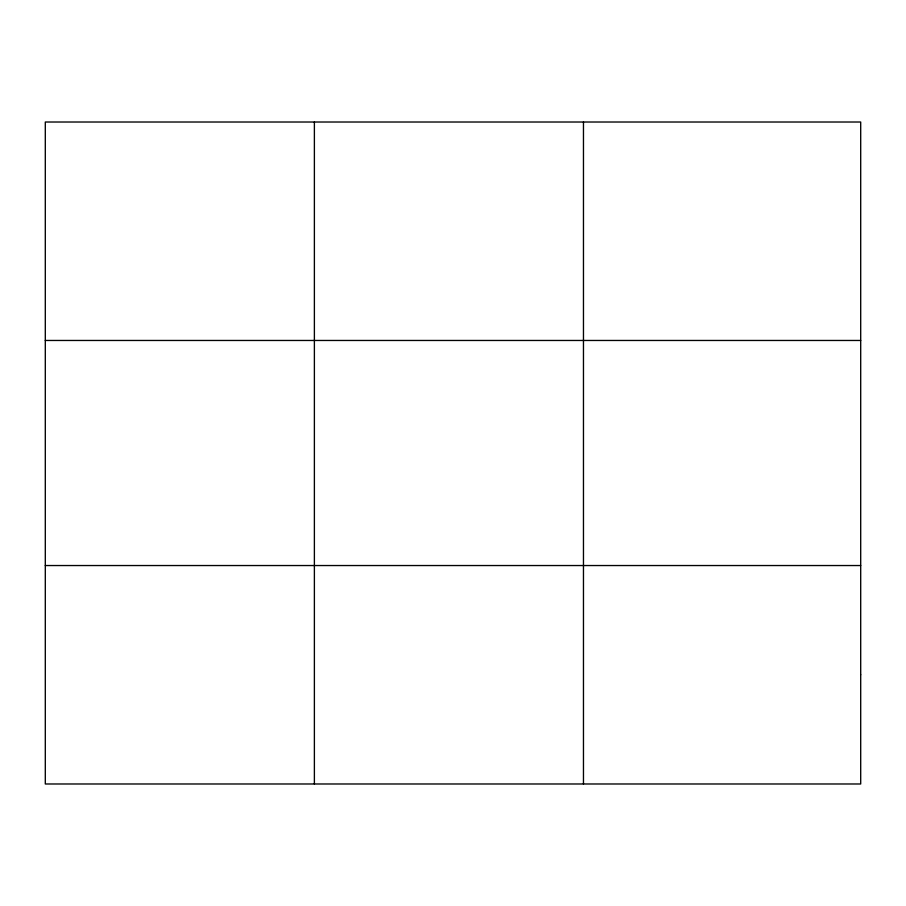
<?xml version="1.0" encoding="UTF-8"?>
<svg xmlns="http://www.w3.org/2000/svg" width="906" height="906" viewBox="0 0 906 906"><rect width="100%" height="100%" fill="white"/><g stroke="black" fill="none" stroke-linecap="round" stroke-linejoin="round"><path stroke-width="1.36" d="M314.382 783.984L314.382 122.016M583.464 783.984L583.464 122.016M45.3 340.463L860.7 340.463M45.3 565.537L860.7 565.537M860.7 674.755L860.7 783.984L45.3 783.984L45.3 122.016L860.7 122.016L860.7 674.755"/></g></svg>
